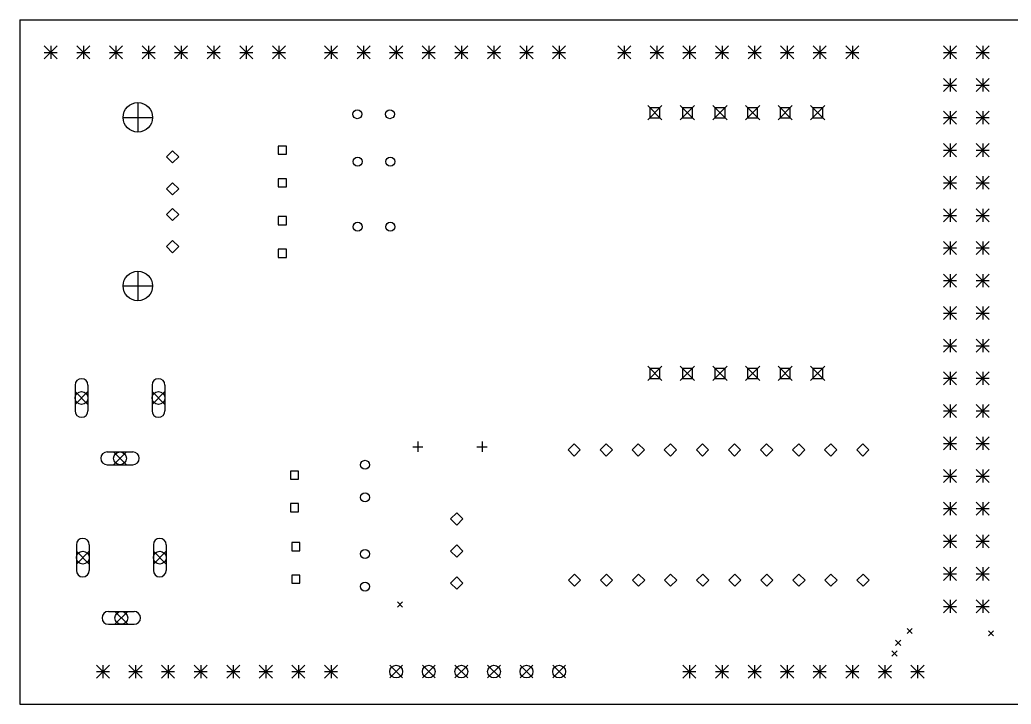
# Model space of a CAD drawing. Extents: x 123 to 280, y -154 to -68.
# Drawn here: x 124.8 to 202.1, y -121.7 to -68.3 of the extents above; entities that cross this region are included whole.
import ezdxf

# ---------------------------------------------------------------- set-up
doc = ezdxf.new("R2010")
doc.units = 0
doc.layers.add('BLACK', color=7, linetype='CONTINUOUS')

msp = doc.modelspace()

# ---------------------------------------------------------------- linework, layer by layer
at = {"layer": 'BLACK', "linetype": 'CONTINUOUS'}
for p, q in [((124.841, -68.326), (279.5, -68.35)), ((124.841, -68.326), (124.841, -121.666)), ((126.746, -70.358), (127.762, -71.374)), ((127.762, -70.358), (126.746, -71.374)), ((126.746, -70.866), (127.762, -70.866)), ((127.254, -70.358), (127.254, -71.374)), ((129.286, -70.358), (130.302, -71.374)), ((130.302, -70.358), (129.286, -71.374)), ((129.286, -70.866), (130.302, -70.866)), ((129.794, -70.358), (129.794, -71.374)), ((131.826, -70.358), (132.842, -71.374)), ((132.842, -70.358), (131.826, -71.374)), ((131.826, -70.866), (132.842, -70.866)), ((132.334, -70.358), (132.334, -71.374)), ((134.366, -70.358), (135.382, -71.374)), ((135.382, -70.358), (134.366, -71.374)), ((134.366, -70.866), (135.382, -70.866)), ((134.874, -70.358), (134.874, -71.374)), ((136.906, -70.358), (137.922, -71.374)), ((137.922, -70.358), (136.906, -71.374)), ((136.906, -70.866), (137.922, -70.866)), ((137.414, -70.358), (137.414, -71.374)), ((139.446, -70.358), (140.462, -71.374)), ((140.462, -70.358), (139.446, -71.374)), ((139.446, -70.866), (140.462, -70.866)), ((139.954, -70.358), (139.954, -71.374)), ((141.986, -70.358), (143.002, -71.374)), ((143.002, -70.358), (141.986, -71.374)), ((141.986, -70.866), (143.002, -70.866)), ((142.494, -70.358), (142.494, -71.374)), ((144.526, -70.358), (145.542, -71.374)), ((145.542, -70.358), (144.526, -71.374)), ((144.526, -70.866), (145.542, -70.866)), ((145.034, -70.358), (145.034, -71.374)), ((148.59, -70.358), (149.606, -71.374)), ((149.606, -70.358), (148.59, -71.374)), ((148.59, -70.866), (149.606, -70.866)), ((149.098, -70.358), (149.098, -71.374)), ((151.13, -70.358), (152.146, -71.374)), ((152.146, -70.358), (151.13, -71.374)), ((151.13, -70.866), (152.146, -70.866)), ((151.638, -70.358), (151.638, -71.374)), ((153.67, -70.358), (154.686, -71.374)), ((154.686, -70.358), (153.67, -71.374)), ((153.67, -70.866), (154.686, -70.866)), ((154.178, -70.358), (154.178, -71.374)), ((156.21, -70.358), (157.226, -71.374)), ((157.226, -70.358), (156.21, -71.374)), ((156.21, -70.866), (157.226, -70.866)), ((156.718, -70.358), (156.718, -71.374)), ((158.75, -70.358), (159.766, -71.374)), ((159.766, -70.358), (158.75, -71.374)), ((158.75, -70.866), (159.766, -70.866)), ((159.258, -70.358), (159.258, -71.374)), ((161.29, -70.358), (162.306, -71.374)), ((162.306, -70.358), (161.29, -71.374)), ((161.29, -70.866), (162.306, -70.866)), ((161.798, -70.358), (161.798, -71.374)), ((163.83, -70.358), (164.846, -71.374)), ((164.846, -70.358), (163.83, -71.374)), ((163.83, -70.866), (164.846, -70.866)), ((164.338, -70.358), (164.338, -71.374)), ((166.37, -70.358), (167.386, -71.374)), ((167.386, -70.358), (166.37, -71.374)), ((166.37, -70.866), (167.386, -70.866)), ((166.878, -70.358), (166.878, -71.374)), ((171.45, -70.358), (172.466, -71.374)), ((172.466, -70.358), (171.45, -71.374)), ((171.45, -70.866), (172.466, -70.866)), ((171.958, -70.358), (171.958, -71.374)), ((173.99, -70.358), (175.006, -71.374)), ((175.006, -70.358), (173.99, -71.374)), ((173.99, -70.866), (175.006, -70.866)), ((174.498, -70.358), (174.498, -71.374)), ((176.53, -70.358), (177.546, -71.374)), ((177.546, -70.358), (176.53, -71.374)), ((176.53, -70.866), (177.546, -70.866)), ((177.038, -70.358), (177.038, -71.374)), ((179.07, -70.358), (180.086, -71.374)), ((180.086, -70.358), (179.07, -71.374)), ((179.07, -70.866), (180.086, -70.866)), ((179.578, -70.358), (179.578, -71.374)), ((181.61, -70.358), (182.626, -71.374)), ((182.626, -70.358), (181.61, -71.374)), ((181.61, -70.866), (182.626, -70.866)), ((182.118, -70.358), (182.118, -71.374)), ((184.15, -70.358), (185.166, -71.374)), ((185.166, -70.358), (184.15, -71.374)), ((184.15, -70.866), (185.166, -70.866)), ((184.658, -70.358), (184.658, -71.374)), ((186.69, -70.358), (187.706, -71.374)), ((187.706, -70.358), (186.69, -71.374)), ((186.69, -70.866), (187.706, -70.866)), ((187.198, -70.358), (187.198, -71.374)), ((189.23, -70.358), (190.246, -71.374)), ((190.246, -70.358), (189.23, -71.374)), ((189.23, -70.866), (190.246, -70.866)), ((189.738, -70.358), (189.738, -71.374)), ((196.85, -70.358), (197.866, -71.374)), ((197.866, -70.358), (196.85, -71.374)), ((196.85, -70.866), (197.866, -70.866)), ((197.358, -70.358), (197.358, -71.374)), ((199.39, -70.358), (200.406, -71.374)), ((200.406, -70.358), (199.39, -71.374)), ((199.39, -70.866), (200.406, -70.866)), ((199.898, -70.358), (199.898, -71.374)), ((196.85, -72.898), (197.866, -73.914)), ((197.866, -72.898), (196.85, -73.914)), ((196.85, -73.406), (197.866, -73.406)), ((197.358, -72.898), (197.358, -73.914)), ((199.39, -72.898), (200.406, -73.914)), ((200.406, -72.898), (199.39, -73.914)), ((199.39, -73.406), (200.406, -73.406)), ((199.898, -72.898), (199.898, -73.914)), ((134.04, -74.78), (134.04, -77.08)), ((173.785, -75.01), (174.895, -76.12)), ((174.895, -75.01), (173.785, -76.12)), ((174.732, -75.173), (173.948, -75.173)), ((173.948, -75.173), (173.948, -75.957)), ((174.732, -75.957), (174.732, -75.173)), ((176.325, -75.01), (177.435, -76.12)), ((177.435, -75.01), (176.325, -76.12)), ((177.272, -75.173), (176.488, -75.173)), ((176.488, -75.173), (176.488, -75.957)), ((177.272, -75.957), (177.272, -75.173)), ((178.865, -75.01), (179.975, -76.12)), ((179.975, -75.01), (178.865, -76.12)), ((179.812, -75.173), (179.028, -75.173)), ((179.028, -75.173), (179.028, -75.957)), ((179.812, -75.957), (179.812, -75.173)), ((181.405, -75.01), (182.515, -76.12)), ((182.515, -75.01), (181.405, -76.12)), ((182.352, -75.173), (181.568, -75.173)), ((181.568, -75.173), (181.568, -75.957)), ((182.352, -75.957), (182.352, -75.173)), ((183.945, -75.01), (185.055, -76.12)), ((185.055, -75.01), (183.945, -76.12)), ((184.892, -75.173), (184.108, -75.173)), ((184.108, -75.173), (184.108, -75.957)), ((184.892, -75.957), (184.892, -75.173)), ((186.485, -75.01), (187.595, -76.12)), ((187.595, -75.01), (186.485, -76.12)), ((187.432, -75.173), (186.648, -75.173)), ((186.648, -75.173), (186.648, -75.957)), ((187.432, -75.957), (187.432, -75.173)), ((196.85, -75.438), (197.866, -76.454)), ((197.866, -75.438), (196.85, -76.454)), ((197.358, -75.438), (197.358, -76.454)), ((199.39, -75.438), (200.406, -76.454)), ((200.406, -75.438), (199.39, -76.454)), ((199.898, -75.438), (199.898, -76.454)), ((132.89, -75.93), (135.19, -75.93)), ((173.948, -75.957), (174.732, -75.957)), ((176.488, -75.957), (177.272, -75.957)), ((179.028, -75.957), (179.812, -75.957)), ((181.568, -75.957), (182.352, -75.957)), ((184.108, -75.957), (184.892, -75.957)), ((186.648, -75.957), (187.432, -75.957)), ((196.85, -75.946), (197.866, -75.946)), ((199.39, -75.946), (200.406, -75.946)), ((196.85, -77.978), (197.866, -78.994)), ((197.866, -77.978), (196.85, -78.994)), ((197.358, -77.978), (197.358, -78.994)), ((199.39, -77.978), (200.406, -78.994)), ((200.406, -77.978), (199.39, -78.994)), ((199.898, -77.978), (199.898, -78.994)), ((136.75, -78.525), (136.275, -79)), ((137.225, -79), (136.75, -78.525)), ((145.618, -78.167), (144.982, -78.167)), ((144.982, -78.167), (144.982, -78.803)), ((144.982, -78.803), (145.618, -78.803)), ((145.618, -78.803), (145.618, -78.167)), ((196.85, -78.486), (197.866, -78.486)), ((199.39, -78.486), (200.406, -78.486)), ((136.275, -79), (136.75, -79.475)), ((136.75, -79.475), (137.225, -79)), ((136.75, -81.025), (136.275, -81.5)), ((137.225, -81.5), (136.75, -81.025)), ((145.618, -80.707), (144.982, -80.707)), ((144.982, -80.707), (144.982, -81.343)), ((145.618, -81.343), (145.618, -80.707)), ((196.85, -80.518), (197.866, -81.534)), ((197.866, -80.518), (196.85, -81.534)), ((196.85, -81.026), (197.866, -81.026)), ((197.358, -80.518), (197.358, -81.534)), ((199.39, -80.518), (200.406, -81.534)), ((200.406, -80.518), (199.39, -81.534)), ((199.39, -81.026), (200.406, -81.026)), ((199.898, -80.518), (199.898, -81.534)), ((136.275, -81.5), (136.75, -81.975)), ((136.75, -81.975), (137.225, -81.5)), ((144.982, -81.343), (145.618, -81.343)), ((136.75, -83.025), (136.275, -83.5)), ((137.225, -83.5), (136.75, -83.025)), ((196.85, -83.058), (197.866, -84.074)), ((197.866, -83.058), (196.85, -84.074)), ((197.358, -83.058), (197.358, -84.074)), ((199.39, -83.058), (200.406, -84.074)), ((200.406, -83.058), (199.39, -84.074)), ((199.898, -83.058), (199.898, -84.074)), ((136.275, -83.5), (136.75, -83.975)), ((136.75, -83.975), (137.225, -83.5)), ((145.618, -83.667), (144.982, -83.667)), ((144.982, -83.667), (144.982, -84.303)), ((145.618, -84.303), (145.618, -83.667)), ((196.85, -83.566), (197.866, -83.566)), ((199.39, -83.566), (200.406, -83.566)), ((144.982, -84.303), (145.618, -84.303)), ((136.75, -85.525), (136.275, -86)), ((137.225, -86), (136.75, -85.525)), ((196.85, -85.598), (197.866, -86.614)), ((197.866, -85.598), (196.85, -86.614)), ((197.358, -85.598), (197.358, -86.614)), ((199.39, -85.598), (200.406, -86.614)), ((200.406, -85.598), (199.39, -86.614)), ((199.898, -85.598), (199.898, -86.614)), ((136.275, -86), (136.75, -86.475)), ((136.75, -86.475), (137.225, -86)), ((145.618, -86.207), (144.982, -86.207)), ((144.982, -86.207), (144.982, -86.843)), ((145.618, -86.843), (145.618, -86.207)), ((196.85, -86.106), (197.866, -86.106)), ((199.39, -86.106), (200.406, -86.106)), ((144.982, -86.843), (145.618, -86.843)), ((134.04, -87.92), (134.04, -90.22)), ((196.85, -88.138), (197.866, -89.154)), ((197.866, -88.138), (196.85, -89.154)), ((196.85, -88.646), (197.866, -88.646)), ((197.358, -88.138), (197.358, -89.154)), ((199.39, -88.138), (200.406, -89.154)), ((200.406, -88.138), (199.39, -89.154)), ((199.39, -88.646), (200.406, -88.646)), ((199.898, -88.138), (199.898, -89.154)), ((132.89, -89.07), (135.19, -89.07)), ((196.85, -90.678), (197.866, -91.694)), ((197.866, -90.678), (196.85, -91.694)), ((196.85, -91.186), (197.866, -91.186)), ((197.358, -90.678), (197.358, -91.694)), ((199.39, -90.678), (200.406, -91.694)), ((200.406, -90.678), (199.39, -91.694)), ((199.39, -91.186), (200.406, -91.186)), ((199.898, -90.678), (199.898, -91.694)), ((196.85, -93.218), (197.866, -94.234)), ((197.866, -93.218), (196.85, -94.234)), ((197.358, -93.218), (197.358, -94.234)), ((199.39, -93.218), (200.406, -94.234)), ((200.406, -93.218), (199.39, -94.234)), ((199.898, -93.218), (199.898, -94.234)), ((196.85, -93.726), (197.866, -93.726)), ((199.39, -93.726), (200.406, -93.726)), ((173.785, -95.33), (174.895, -96.44)), ((174.895, -95.33), (173.785, -96.44)), ((174.732, -95.493), (173.948, -95.493)), ((173.948, -95.493), (173.948, -96.277)), ((174.732, -96.277), (174.732, -95.493)), ((176.325, -95.33), (177.435, -96.44)), ((177.435, -95.33), (176.325, -96.44)), ((177.272, -95.493), (176.488, -95.493)), ((176.488, -95.493), (176.488, -96.277)), ((177.272, -96.277), (177.272, -95.493)), ((178.865, -95.33), (179.975, -96.44)), ((179.975, -95.33), (178.865, -96.44)), ((179.812, -95.493), (179.028, -95.493)), ((179.028, -95.493), (179.028, -96.277)), ((179.812, -96.277), (179.812, -95.493)), ((181.405, -95.33), (182.515, -96.44)), ((182.515, -95.33), (181.405, -96.44)), ((182.352, -95.493), (181.568, -95.493)), ((181.568, -95.493), (181.568, -96.277)), ((182.352, -96.277), (182.352, -95.493)), ((183.945, -95.33), (185.055, -96.44)), ((185.055, -95.33), (183.945, -96.44)), ((184.892, -95.493), (184.108, -95.493)), ((184.108, -95.493), (184.108, -96.277)), ((184.892, -96.277), (184.892, -95.493)), ((186.485, -95.33), (187.595, -96.44)), ((187.595, -95.33), (186.485, -96.44)), ((187.432, -95.493), (186.648, -95.493)), ((186.648, -95.493), (186.648, -96.277)), ((187.432, -96.277), (187.432, -95.493)), ((196.85, -95.758), (197.866, -96.774)), ((197.866, -95.758), (196.85, -96.774)), ((197.358, -95.758), (197.358, -96.774)), ((199.39, -95.758), (200.406, -96.774)), ((200.406, -95.758), (199.39, -96.774)), ((199.898, -95.758), (199.898, -96.774)), ((173.948, -96.277), (174.732, -96.277)), ((176.488, -96.277), (177.272, -96.277)), ((179.028, -96.277), (179.812, -96.277)), ((181.568, -96.277), (182.352, -96.277)), ((184.108, -96.277), (184.892, -96.277)), ((186.648, -96.277), (187.432, -96.277)), ((196.85, -96.266), (197.866, -96.266)), ((199.39, -96.266), (200.406, -96.266)), ((129.15, -96.8), (129.15, -98.8)), ((129.15, -97.3), (130.15, -98.3)), ((130.15, -97.3), (129.15, -98.3)), ((130.15, -96.8), (130.15, -98.8)), ((135.15, -96.8), (135.15, -98.8)), ((135.15, -97.3), (136.15, -98.3)), ((136.15, -97.3), (135.15, -98.3)), ((136.15, -96.8), (136.15, -98.8)), ((196.85, -98.298), (197.866, -99.314)), ((197.866, -98.298), (196.85, -99.314)), ((196.85, -98.806), (197.866, -98.806)), ((197.358, -98.298), (197.358, -99.314)), ((199.39, -98.298), (200.406, -99.314)), ((200.406, -98.298), (199.39, -99.314)), ((199.39, -98.806), (200.406, -98.806)), ((199.898, -98.298), (199.898, -99.314)), ((155.869, -101.2), (155.869, -102)), ((160.869, -101.2), (160.869, -102)), ((196.85, -100.838), (197.866, -101.854)), ((197.866, -100.838), (196.85, -101.854)), ((197.358, -100.838), (197.358, -101.854)), ((199.39, -100.838), (200.406, -101.854)), ((200.406, -100.838), (199.39, -101.854)), ((199.898, -100.838), (199.898, -101.854)), ((131.65, -102), (133.65, -102)), ((132.15, -102), (133.15, -103)), ((133.15, -102), (132.15, -103)), ((155.469, -101.6), (156.269, -101.6)), ((160.469, -101.6), (161.269, -101.6)), ((168.054, -101.379), (167.579, -101.854)), ((167.579, -101.854), (168.054, -102.329)), ((168.529, -101.854), (168.054, -101.379)), ((168.054, -102.329), (168.529, -101.854)), ((170.554, -101.379), (170.079, -101.854)), ((170.079, -101.854), (170.554, -102.329)), ((171.029, -101.854), (170.554, -101.379)), ((170.554, -102.329), (171.029, -101.854)), ((173.054, -101.379), (172.579, -101.854)), ((172.579, -101.854), (173.054, -102.329)), ((173.529, -101.854), (173.054, -101.379)), ((173.054, -102.329), (173.529, -101.854)), ((175.554, -101.379), (175.079, -101.854)), ((175.079, -101.854), (175.554, -102.329)), ((176.029, -101.854), (175.554, -101.379)), ((175.554, -102.329), (176.029, -101.854)), ((178.054, -101.379), (177.579, -101.854)), ((177.579, -101.854), (178.054, -102.329)), ((178.529, -101.854), (178.054, -101.379)), ((178.054, -102.329), (178.529, -101.854)), ((180.554, -101.379), (180.079, -101.854)), ((180.079, -101.854), (180.554, -102.329)), ((181.029, -101.854), (180.554, -101.379)), ((180.554, -102.329), (181.029, -101.854)), ((183.054, -101.379), (182.579, -101.854)), ((182.579, -101.854), (183.054, -102.329)), ((183.529, -101.854), (183.054, -101.379)), ((183.054, -102.329), (183.529, -101.854)), ((185.554, -101.379), (185.079, -101.854)), ((185.079, -101.854), (185.554, -102.329)), ((186.029, -101.854), (185.554, -101.379)), ((185.554, -102.329), (186.029, -101.854)), ((188.054, -101.379), (187.579, -101.854)), ((187.579, -101.854), (188.054, -102.329)), ((188.529, -101.854), (188.054, -101.379)), ((188.054, -102.329), (188.529, -101.854)), ((190.554, -101.379), (190.079, -101.854)), ((190.079, -101.854), (190.554, -102.329)), ((191.029, -101.854), (190.554, -101.379)), ((190.554, -102.329), (191.029, -101.854)), ((196.85, -101.346), (197.866, -101.346)), ((199.39, -101.346), (200.406, -101.346)), ((131.65, -103), (133.65, -103)), ((146.568, -103.492), (145.932, -103.492)), ((145.932, -103.492), (145.932, -104.128)), ((146.568, -104.128), (146.568, -103.492)), ((196.85, -103.378), (197.866, -104.394)), ((197.866, -103.378), (196.85, -104.394)), ((197.358, -103.378), (197.358, -104.394)), ((199.39, -103.378), (200.406, -104.394)), ((200.406, -103.378), (199.39, -104.394)), ((199.898, -103.378), (199.898, -104.394)), ((145.932, -104.128), (146.568, -104.128)), ((196.85, -103.886), (197.866, -103.886)), ((199.39, -103.886), (200.406, -103.886)), ((146.568, -106.032), (145.932, -106.032)), ((145.932, -106.032), (145.932, -106.668)), ((146.568, -106.668), (146.568, -106.032)), ((196.85, -105.918), (197.866, -106.934)), ((197.866, -105.918), (196.85, -106.934)), ((196.85, -106.426), (197.866, -106.426)), ((197.358, -105.918), (197.358, -106.934)), ((199.39, -105.918), (200.406, -106.934)), ((200.406, -105.918), (199.39, -106.934)), ((199.39, -106.426), (200.406, -106.426)), ((199.898, -105.918), (199.898, -106.934)), ((145.932, -106.668), (146.568, -106.668)), ((158.894, -106.753), (158.419, -107.228)), ((158.419, -107.228), (158.894, -107.703)), ((159.369, -107.228), (158.894, -106.753)), ((158.894, -107.703), (159.369, -107.228)), ((196.85, -108.458), (197.866, -109.474)), ((197.866, -108.458), (196.85, -109.474)), ((197.358, -108.458), (197.358, -109.474)), ((199.39, -108.458), (200.406, -109.474)), ((200.406, -108.458), (199.39, -109.474)), ((199.898, -108.458), (199.898, -109.474)), ((129.25, -109.242), (129.25, -111.242)), ((130.25, -109.242), (130.25, -111.242)), ((135.25, -109.242), (135.25, -111.242)), ((136.25, -109.242), (136.25, -111.242)), ((146.668, -109.067), (146.032, -109.067)), ((146.032, -109.067), (146.032, -109.703)), ((146.032, -109.703), (146.668, -109.703)), ((146.668, -109.703), (146.668, -109.067)), ((158.894, -109.253), (158.419, -109.728)), ((158.419, -109.728), (158.894, -110.203)), ((159.369, -109.728), (158.894, -109.253)), ((158.894, -110.203), (159.369, -109.728)), ((196.85, -108.966), (197.866, -108.966)), ((199.39, -108.966), (200.406, -108.966)), ((129.25, -109.742), (130.25, -110.742)), ((130.25, -109.742), (129.25, -110.742)), ((135.25, -109.742), (136.25, -110.742)), ((136.25, -109.742), (135.25, -110.742)), ((196.85, -110.998), (197.866, -112.014)), ((197.866, -110.998), (196.85, -112.014)), ((197.358, -110.998), (197.358, -112.014)), ((199.39, -110.998), (200.406, -112.014)), ((200.406, -110.998), (199.39, -112.014)), ((199.898, -110.998), (199.898, -112.014)), ((146.668, -111.607), (146.032, -111.607)), ((146.032, -111.607), (146.032, -112.243)), ((146.668, -112.243), (146.668, -111.607)), ((158.894, -111.753), (158.419, -112.228)), ((159.369, -112.228), (158.894, -111.753)), ((168.074, -111.522), (167.599, -111.997)), ((167.599, -111.997), (168.074, -112.472)), ((168.549, -111.997), (168.074, -111.522)), ((168.074, -112.472), (168.549, -111.997)), ((170.574, -111.522), (170.099, -111.997)), ((170.099, -111.997), (170.574, -112.472)), ((171.049, -111.997), (170.574, -111.522)), ((170.574, -112.472), (171.049, -111.997)), ((173.074, -111.522), (172.599, -111.997)), ((172.599, -111.997), (173.074, -112.472)), ((173.549, -111.997), (173.074, -111.522)), ((173.074, -112.472), (173.549, -111.997)), ((175.574, -111.522), (175.099, -111.997)), ((175.099, -111.997), (175.574, -112.472)), ((176.049, -111.997), (175.574, -111.522)), ((175.574, -112.472), (176.049, -111.997)), ((178.074, -111.522), (177.599, -111.997)), ((177.599, -111.997), (178.074, -112.472)), ((178.549, -111.997), (178.074, -111.522)), ((178.074, -112.472), (178.549, -111.997)), ((180.574, -111.522), (180.099, -111.997)), ((180.099, -111.997), (180.574, -112.472)), ((181.049, -111.997), (180.574, -111.522)), ((180.574, -112.472), (181.049, -111.997)), ((183.074, -111.522), (182.599, -111.997)), ((182.599, -111.997), (183.074, -112.472)), ((183.549, -111.997), (183.074, -111.522)), ((183.074, -112.472), (183.549, -111.997)), ((185.574, -111.522), (185.099, -111.997)), ((185.099, -111.997), (185.574, -112.472)), ((186.049, -111.997), (185.574, -111.522)), ((185.574, -112.472), (186.049, -111.997)), ((188.074, -111.522), (187.599, -111.997)), ((187.599, -111.997), (188.074, -112.472)), ((188.549, -111.997), (188.074, -111.522)), ((188.074, -112.472), (188.549, -111.997)), ((190.574, -111.522), (190.099, -111.997)), ((190.099, -111.997), (190.574, -112.472)), ((191.049, -111.997), (190.574, -111.522)), ((190.574, -112.472), (191.049, -111.997)), ((196.85, -111.506), (197.866, -111.506)), ((199.39, -111.506), (200.406, -111.506)), ((146.032, -112.243), (146.668, -112.243)), ((158.419, -112.228), (158.894, -112.703)), ((158.894, -112.703), (159.369, -112.228)), ((196.85, -113.538), (197.866, -114.554)), ((197.866, -113.538), (196.85, -114.554)), ((197.358, -113.538), (197.358, -114.554)), ((199.39, -113.538), (200.406, -114.554)), ((200.406, -113.538), (199.39, -114.554)), ((199.898, -113.538), (199.898, -114.554)), ((154.276, -113.702), (154.677, -114.102)), ((154.677, -113.702), (154.276, -114.102)), ((196.85, -114.046), (197.866, -114.046)), ((199.39, -114.046), (200.406, -114.046)), ((131.75, -114.442), (133.75, -114.442)), ((132.25, -114.442), (133.25, -115.442)), ((133.25, -114.442), (132.25, -115.442)), ((131.75, -115.442), (133.75, -115.442)), ((194.004, -115.764), (194.403, -116.164)), ((194.403, -115.764), (194.004, -116.164)), ((193.112, -116.686), (193.512, -117.086)), ((193.512, -116.686), (193.112, -117.086)), ((200.348, -115.941), (200.748, -116.34)), ((200.748, -115.941), (200.348, -116.34)), ((192.828, -117.515), (193.228, -117.915)), ((193.228, -117.515), (192.828, -117.915)), ((130.81, -118.618), (131.826, -119.634)), ((131.826, -118.618), (130.81, -119.634)), ((131.318, -118.618), (131.318, -119.634)), ((133.35, -118.618), (134.366, -119.634)), ((134.366, -118.618), (133.35, -119.634)), ((133.858, -118.618), (133.858, -119.634)), ((135.89, -118.618), (136.906, -119.634)), ((136.906, -118.618), (135.89, -119.634)), ((136.398, -118.618), (136.398, -119.634)), ((138.43, -118.618), (139.446, -119.634)), ((139.446, -118.618), (138.43, -119.634)), ((138.938, -118.618), (138.938, -119.634)), ((140.97, -118.618), (141.986, -119.634)), ((141.986, -118.618), (140.97, -119.634)), ((141.478, -118.618), (141.478, -119.634)), ((143.51, -118.618), (144.526, -119.634)), ((144.526, -118.618), (143.51, -119.634)), ((144.018, -118.618), (144.018, -119.634)), ((146.05, -118.618), (147.066, -119.634)), ((147.066, -118.618), (146.05, -119.634)), ((146.558, -118.618), (146.558, -119.634)), ((148.59, -118.618), (149.606, -119.634)), ((149.606, -118.618), (148.59, -119.634)), ((149.098, -118.618), (149.098, -119.634)), ((153.678, -118.626), (154.678, -119.626)), ((154.678, -118.626), (153.678, -119.626)), ((156.218, -118.626), (157.218, -119.626)), ((157.218, -118.626), (156.218, -119.626)), ((158.758, -118.626), (159.758, -119.626)), ((159.758, -118.626), (158.758, -119.626)), ((161.298, -118.626), (162.298, -119.626)), ((162.298, -118.626), (161.298, -119.626)), ((163.838, -118.626), (164.838, -119.626)), ((164.838, -118.626), (163.838, -119.626)), ((166.378, -118.626), (167.378, -119.626)), ((167.378, -118.626), (166.378, -119.626)), ((176.53, -118.618), (177.546, -119.634)), ((177.546, -118.618), (176.53, -119.634)), ((177.038, -118.618), (177.038, -119.634)), ((179.07, -118.618), (180.086, -119.634)), ((180.086, -118.618), (179.07, -119.634)), ((179.578, -118.618), (179.578, -119.634)), ((181.61, -118.618), (182.626, -119.634)), ((182.626, -118.618), (181.61, -119.634)), ((182.118, -118.618), (182.118, -119.634)), ((184.15, -118.618), (185.166, -119.634)), ((185.166, -118.618), (184.15, -119.634)), ((184.658, -118.618), (184.658, -119.634)), ((186.69, -118.618), (187.706, -119.634)), ((187.706, -118.618), (186.69, -119.634)), ((187.198, -118.618), (187.198, -119.634)), ((189.23, -118.618), (190.246, -119.634)), ((190.246, -118.618), (189.23, -119.634)), ((189.738, -118.618), (189.738, -119.634)), ((191.77, -118.618), (192.786, -119.634)), ((192.786, -118.618), (191.77, -119.634)), ((192.278, -118.618), (192.278, -119.634)), ((194.31, -118.618), (195.326, -119.634)), ((195.326, -118.618), (194.31, -119.634)), ((194.818, -118.618), (194.818, -119.634)), ((130.81, -119.126), (131.826, -119.126)), ((133.35, -119.126), (134.366, -119.126)), ((135.89, -119.126), (136.906, -119.126)), ((138.43, -119.126), (139.446, -119.126)), ((140.97, -119.126), (141.986, -119.126)), ((143.51, -119.126), (144.526, -119.126)), ((146.05, -119.126), (147.066, -119.126)), ((148.59, -119.126), (149.606, -119.126)), ((176.53, -119.126), (177.546, -119.126)), ((179.07, -119.126), (180.086, -119.126)), ((181.61, -119.126), (182.626, -119.126)), ((184.15, -119.126), (185.166, -119.126)), ((186.69, -119.126), (187.706, -119.126)), ((189.23, -119.126), (190.246, -119.126)), ((191.77, -119.126), (192.786, -119.126)), ((194.31, -119.126), (195.326, -119.126)), ((124.841, -121.666), (279.5, -121.666))]:
    msp.add_line(p, q, dxfattribs=at)
at = {"layer": 'BLACK'}
for centre, radius in [((134.04, -75.93), 1.15), ((151.15, -75.68), 0.35), ((153.69, -75.68), 0.35), ((151.18, -79.375), 0.35), ((153.72, -79.375), 0.35), ((151.18, -84.455), 0.35), ((153.72, -84.455), 0.35), ((134.04, -89.07), 1.15), ((129.65, -97.8), 0.5), ((135.65, -97.8), 0.5), ((132.65, -102.5), 0.5), ((151.75, -103.01), 0.35), ((151.75, -105.55), 0.35), ((151.75, -109.96), 0.35), ((129.75, -110.242), 0.5), ((135.75, -110.242), 0.5), ((151.75, -112.5), 0.35), ((132.75, -114.942), 0.5), ((154.178, -119.126), 0.5), ((156.718, -119.126), 0.5), ((159.258, -119.126), 0.5), ((161.798, -119.126), 0.5), ((164.338, -119.126), 0.5), ((166.878, -119.126), 0.5)]:
    msp.add_circle(centre, radius, dxfattribs=at)
for centre, start, end in [((129.65, -96.8), 0, 180), ((135.65, -96.8), 0, 180), ((129.65, -98.8), 180, 360), ((135.65, -98.8), 180, 360), ((131.65, -102.5), 90, 270), ((133.65, -102.5), 270, 450), ((129.75, -109.242), 0, 180), ((135.75, -109.242), 0, 180), ((129.75, -111.242), 180, 360), ((135.75, -111.242), 180, 360), ((131.75, -114.942), 90, 270), ((133.75, -114.942), 270, 450)]:
    msp.add_arc(centre, 0.5, start, end, dxfattribs=at)

doc.saveas('drawing.dxf')
